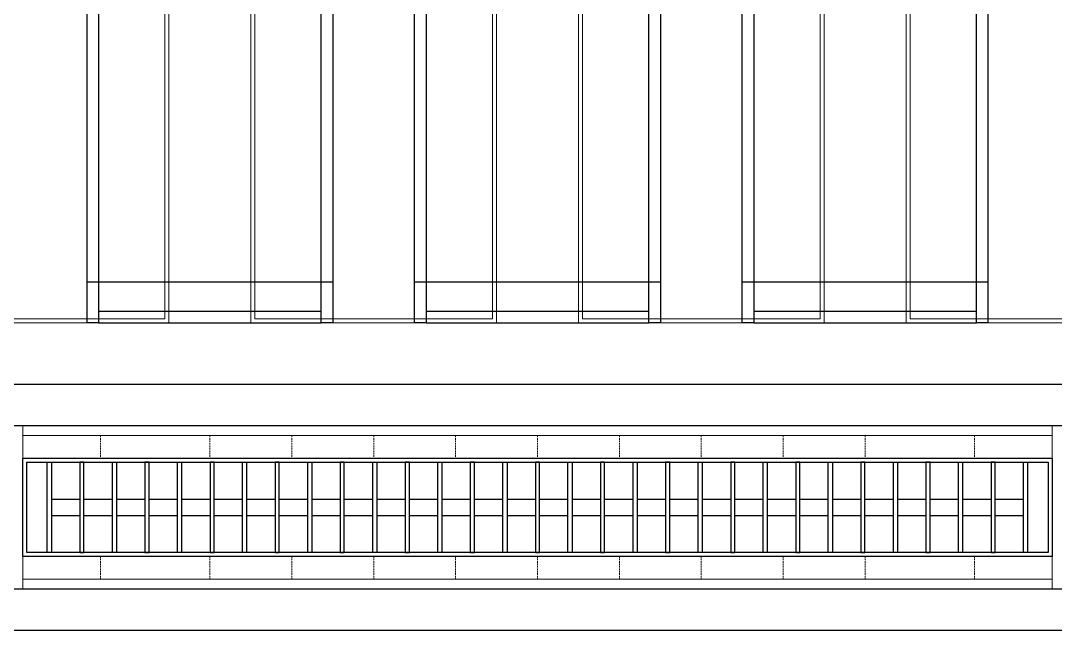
# Model space of a CAD drawing. Header units: millimetres. Extents: x 813027 to 1148939, y -931049 to -10.
# Drawn here: x 945509 to 946772, y -112135 to -111391 of the extents above; entities that cross this region are included whole.
import ezdxf

# ---------------------------------------------------------------- set-up
doc = ezdxf.new("R2010")
doc.units = ezdxf.units.MM
doc.linetypes.add('DPA_Hidden 50', pattern=[3, 2, -1])
for name, color, linetype in [('000 - WIPEOUT', 250, 'Continuous'), ('001 - ASCESSORIES', 1, 'Continuous'), ('A04_TUBE SERIES', 2, 'Continuous'), ('A11_ALU.SOLID SHEET', 7, 'Continuous')]:
    doc.layers.add(name, color=color, linetype=linetype)
doc.layers.add('A-GLAZ-CURT', color=2, linetype='Continuous', lineweight=9)

# ---------------------------------------------------------------- blocks, each defined once
blk = doc.blocks.new('DPA_CP_Metal Ceiling Panel - Vertical Panel with Gap-23421479-4160 - LOWER PLATFORM LEVEL - REFLECTED CEILING GENERAL PLAN')
at = {"layer": 'A-GLAZ-CURT'}
for p, q in [((932996.3, -111761.8), (932996.3, -110786.8)), ((932996.3, -110786.8), (933296.3, -110786.8)), ((932996.3, -111761.8), (932996.3, -110786.8)), ((932996.3, -110786.8), (933296.3, -110786.8)), ((933296.3, -110786.8), (932996.3, -110786.8)), ((932996.3, -110786.8), (932996.3, -111761.8)), ((933296.3, -110786.8), (932996.3, -110786.8)), ((932996.3, -110786.8), (932996.3, -111761.8)), ((932996.3, -111761.8), (932996.3, -110786.8)), ((932996.3, -110786.8), (933296.3, -110786.8)), ((933296.3, -111761.8), (933296.3, -110786.8)), ((933296.3, -110786.8), (933296.3, -111761.8)), ((933296.3, -111761.8), (933296.3, -110786.8)), ((933296.3, -111761.8), (933296.3, -110786.8)), ((933296.3, -110786.8), (933296.3, -111761.8)), ((933001.3, -111756.8), (933001.3, -110791.8)), ((933001.3, -110791.8), (933291.3, -110791.8)), ((933291.3, -110791.8), (933291.3, -111756.8)), ((933001.3, -111756.8), (933291.3, -111756.8)), ((932996.3, -111761.8), (933296.3, -111761.8)), ((933296.3, -111761.8), (932996.3, -111761.8)), ((932996.3, -111761.8), (933296.3, -111761.8)), ((932996.3, -111761.8), (933296.3, -111761.8)), ((933296.3, -111761.8), (932996.3, -111761.8))]:
    blk.add_line(p, q, dxfattribs=at)
blk = doc.blocks.new('DPA_CP_Metal Ceiling Luminaire1 - Linear Luminaire 2-14739897-4160 - LOWER PLATFORM LEVEL - REFLECTED CEILING GENERAL PLAN')
at = {"layer": 'A-GLAZ-CURT'}
for p, q in [((901767.8, -114474.3), (901767.8, -114199.3)), ((901767.8, -114199.3), (903024.8, -114199.3)), ((901767.8, -114199.3), (901767.8, -114474.3)), ((903024.8, -114199.3), (901767.8, -114199.3)), ((901767.8, -114199.3), (903024.8, -114199.3)), ((903024.8, -114199.3), (903024.8, -114474.3)), ((903024.8, -114474.3), (903024.8, -114199.3)), ((901767.8, -114249.3), (901767.8, -114474.3)), ((901767.8, -114249.3), (903024.8, -114249.3)), ((903024.8, -114249.3), (903024.8, -114474.3)), ((901767.8, -114424.3), (903024.8, -114424.3)), ((903024.8, -114474.3), (901767.8, -114474.3)), ((903024.8, -114474.3), (901767.8, -114474.3)), ((901767.8, -114474.3), (903024.8, -114474.3))]:
    blk.add_line(p, q, dxfattribs=at)
at = {"layer": 'A-GLAZ-CURT', "linetype": 'DPA_Hidden 50'}
for p, q in [((901862.8, -114249.3), (901862.8, -114424.3)), ((901996.3, -114249.3), (901996.3, -114424.3)), ((902096.3, -114249.3), (902096.3, -114424.3)), ((902196.3, -114249.3), (902196.3, -114424.3)), ((902296.3, -114249.3), (902296.3, -114424.3)), ((902396.3, -114249.3), (902396.3, -114424.3)), ((902496.3, -114249.3), (902496.3, -114424.3)), ((902596.3, -114249.3), (902596.3, -114424.3)), ((902696.3, -114249.3), (902696.3, -114424.3)), ((902796.3, -114249.3), (902796.3, -114424.3)), ((902929.8, -114249.3), (902929.8, -114424.3))]:
    blk.add_line(p, q, dxfattribs=at)
blk = doc.blocks.new('C-2-PP21-AR-4160-01-B_20250829-084021_EXCL')
at = {"layer": 'A-GLAZ-CURT'}
for name, p in [('DPA_CP_Metal Ceiling Panel - Vertical Panel with Gap-23421479-4160 - LOWER PLATFORM LEVEL - REFLECTED CEILING GENERAL PLAN', (-1034696.3, 105341.8)), ('DPA_CP_Metal Ceiling Panel - Vertical Panel with Gap-23421479-4160 - LOWER PLATFORM LEVEL - REFLECTED CEILING GENERAL PLAN', (-1034296.3, 105341.8)), ('DPA_CP_Metal Ceiling Panel - Vertical Panel with Gap-23421479-4160 - LOWER PLATFORM LEVEL - REFLECTED CEILING GENERAL PLAN', (-1033896.3, 105341.8)), ('DPA_CP_Metal Ceiling Panel - Vertical Panel with Gap-23421479-4160 - LOWER PLATFORM LEVEL - REFLECTED CEILING GENERAL PLAN', (-1033496.3, 105341.8)), ('DPA_CP_Metal Ceiling Luminaire1 - Linear Luminaire 2-14739897-4160 - LOWER PLATFORM LEVEL - REFLECTED CEILING GENERAL PLAN', (-1003346.3, 107691.8))]:
    blk.add_blockref(name, p, dxfattribs=at)
blk = doc.blocks.new('*U485')
at = {"color": 1}
blk.add_wipeout([(628.5, -60), (-628.5, -60), (-628.5, 60), (628.5, 60)], dxfattribs=at).dxf.layer = '000 - WIPEOUT'
at = {"layer": '001 - ASCESSORIES', "color": 0}
blk.add_lwpolyline([(628.5, -60), (-628.5, -60), (-628.5, 60), (628.5, 60)], close=True, dxfattribs=at)
at = {"layer": '001 - ASCESSORIES'}
for points in [[(623.5, -55), (-623.5, -55), (-623.5, 55), (623.5, 55)], [(-593.5, -55), (-598.5, -55), (-598.5, 55), (-593.5, 55)], [(-558.8, -55), (-553.8, -55), (-553.8, 55), (-558.8, 55)], [(-514, -55), (-519, -55), (-519, 55), (-514, 55)], [(-479.3, -55), (-474.3, -55), (-474.3, 55), (-479.3, 55)], [(-434.6, -55), (-439.6, -55), (-439.6, 55), (-434.6, 55)], [(-399.8, -55), (-394.8, -55), (-394.8, 55), (-399.8, 55)], [(-355.1, -55), (-360.1, -55), (-360.1, 55), (-355.1, 55)], [(-320.4, -55), (-315.4, -55), (-315.4, 55), (-320.4, 55)], [(-275.6, -55), (-280.6, -55), (-280.6, 55), (-275.6, 55)], [(-240.9, -55), (-235.9, -55), (-235.9, 55), (-240.9, 55)], [(-196.2, -55), (-201.2, -55), (-201.2, 55), (-196.2, 55)], [(-161.4, -55), (-156.4, -55), (-156.4, 55), (-161.4, 55)], [(-116.7, -55), (-121.7, -55), (-121.7, 55), (-116.7, 55)], [(-82, -55), (-77, -55), (-77, 55), (-82, 55)], [(-37.2, -55), (-42.2, -55), (-42.2, 55), (-37.2, 55)], [(-2.5, -55), (2.5, -55), (2.5, 55), (-2.5, 55)], [(42.2, -55), (37.2, -55), (37.2, 55), (42.2, 55)], [(77, -55), (82, -55), (82, 55), (77, 55)], [(121.7, -55), (116.7, -55), (116.7, 55), (121.7, 55)], [(156.4, -55), (161.4, -55), (161.4, 55), (156.4, 55)], [(201.2, -55), (196.2, -55), (196.2, 55), (201.2, 55)], [(235.9, -55), (240.9, -55), (240.9, 55), (235.9, 55)], [(280.6, -55), (275.6, -55), (275.6, 55), (280.6, 55)], [(315.4, -55), (320.4, -55), (320.4, 55), (315.4, 55)], [(360.1, -55), (355.1, -55), (355.1, 55), (360.1, 55)], [(394.8, -55), (399.8, -55), (399.8, 55), (394.8, 55)], [(439.6, -55), (434.6, -55), (434.6, 55), (439.6, 55)], [(474.3, -55), (479.3, -55), (479.3, 55), (474.3, 55)], [(519, -55), (514, -55), (514, 55), (519, 55)], [(553.8, -55), (558.8, -55), (558.8, 55), (553.8, 55)], [(598.5, -55), (593.5, -55), (593.5, 55), (598.5, 55)]]:
    blk.add_lwpolyline(points, close=True, dxfattribs=at)
for points in [[(-593.5, 10), (-558.8, 10)], [(-553.8, 10), (-519, 10)], [(-514, 10), (-479.3, 10)], [(-474.3, 10), (-439.6, 10)], [(-434.6, 10), (-399.8, 10)], [(-394.8, 10), (-360.1, 10)], [(-355.1, 10), (-320.4, 10)], [(-315.4, 10), (-280.6, 10)], [(-275.6, 10), (-240.9, 10)], [(-235.9, 10), (-201.2, 10)], [(-196.2, 10), (-161.4, 10)], [(-156.4, 10), (-121.7, 10)], [(-116.7, 10), (-82, 10)], [(-77, 10), (-42.2, 10)], [(-37.2, 10), (-2.5, 10)], [(2.5, 10), (37.2, 10)], [(42.2, 10), (77, 10)], [(82, 10), (116.7, 10)], [(121.7, 10), (156.4, 10)], [(161.4, 10), (196.2, 10)], [(201.2, 10), (235.9, 10)], [(240.9, 10), (275.6, 10)], [(280.6, 10), (315.4, 10)], [(320.4, 10), (355.1, 10)], [(360.1, 10), (394.8, 10)], [(399.8, 10), (434.6, 10)], [(439.6, 10), (474.3, 10)], [(479.3, 10), (514, 10)], [(519, 10), (553.8, 10)], [(558.8, 10), (593.5, 10)], [(-593.5, -10), (-558.8, -10)], [(-553.8, -10), (-519, -10)], [(-514, -10), (-479.3, -10)], [(-474.3, -10), (-439.6, -10)], [(-434.6, -10), (-399.8, -10)], [(-394.8, -10), (-360.1, -10)], [(-355.1, -10), (-320.4, -10)], [(-315.4, -10), (-280.6, -10)], [(-275.6, -10), (-240.9, -10)], [(-235.9, -10), (-201.2, -10)], [(-196.2, -10), (-161.4, -10)], [(-156.4, -10), (-121.7, -10)], [(-116.7, -10), (-82, -10)], [(-77, -10), (-42.2, -10)], [(-37.2, -10), (-2.5, -10)], [(2.5, -10), (37.2, -10)], [(42.2, -10), (77, -10)], [(82, -10), (116.7, -10)], [(121.7, -10), (156.4, -10)], [(161.4, -10), (196.2, -10)], [(201.2, -10), (235.9, -10)], [(240.9, -10), (275.6, -10)], [(280.6, -10), (315.4, -10)], [(320.4, -10), (355.1, -10)], [(360.1, -10), (394.8, -10)], [(399.8, -10), (434.6, -10)], [(439.6, -10), (474.3, -10)], [(479.3, -10), (514, -10)], [(519, -10), (553.8, -10)], [(558.8, -10), (593.5, -10)]]:
    blk.add_lwpolyline(points, dxfattribs=at)
blk = doc.blocks.new('*U492')
blk.add_attdef('EXTR.OVL-LENGTH_', (-25, -59.1), '', height=5)
blk.add_wipeout([(-25, 0), (25, 0), (25, 134900), (-25, 134900)]).dxf.layer = '000 - WIPEOUT'
at = {"layer": 'A04_TUBE SERIES', "color": 0}
blk.add_lwpolyline([(-25, 0), (25, 0), (25, 134900), (-25, 134900)], close=True, dxfattribs=at)
blk = doc.blocks.new('*U523')
for p, q in [((-437.8, -5550), (-437.8, -5250)), ((-437.8, -5950), (-437.8, -5650)), ((-437.8, -6350), (-437.8, -6050))]:
    blk.add_line(p, q)
at = {"layer": 'A11_ALU.SOLID SHEET', "color": 0}
for points in [[(-487.5, -5250), (487.5, -5250), (487.5, -5264), (-487.5, -5264)], [(-487.5, -5536), (-473.5, -5536), (-473.5, -5264), (-487.5, -5264)], [(-487.5, -5536), (487.5, -5536), (487.5, -5550), (-487.5, -5550)], [(-487.5, -5650), (487.5, -5650), (487.5, -5664), (-487.5, -5664)], [(-487.5, -5936), (-473.5, -5936), (-473.5, -5664), (-487.5, -5664)], [(-487.5, -5936), (487.5, -5936), (487.5, -5950), (-487.5, -5950)], [(-487.5, -6050), (487.5, -6050), (487.5, -6064), (-487.5, -6064)], [(-487.5, -6336), (-473.5, -6336), (-473.5, -6064), (-487.5, -6064)], [(-487.5, -6336), (487.5, -6336), (487.5, -6350), (-487.5, -6350)]]:
    blk.add_lwpolyline(points, close=True, dxfattribs=at)
blk = doc.blocks.new('C-2-PP21-AR-4160-01-B_20250829-084416_NEWCL')
for name, p, rotation in [('*U523', (-106750, -5932.5), 90), ('*U492', (-154400, -6520), 270), ('*U492', (-154400, -6770), 270)]:
    blk.add_blockref(name, p, dxfattribs=dict(rotation=rotation))
blk.add_blockref('*U485', (-100950, -6645))

msp = doc.modelspace()

# ---------------------------------------------------------------- block references
msp.add_blockref('C-2-PP21-AR-4160-01-B_20250829-084021_EXCL', (1047090, -105340))

# ---------------------------------------------------------------- next in the draw order: block references
msp.add_blockref('C-2-PP21-AR-4160-01-B_20250829-084416_NEWCL', (1047090, -105340))

doc.saveas('drawing.dxf')
